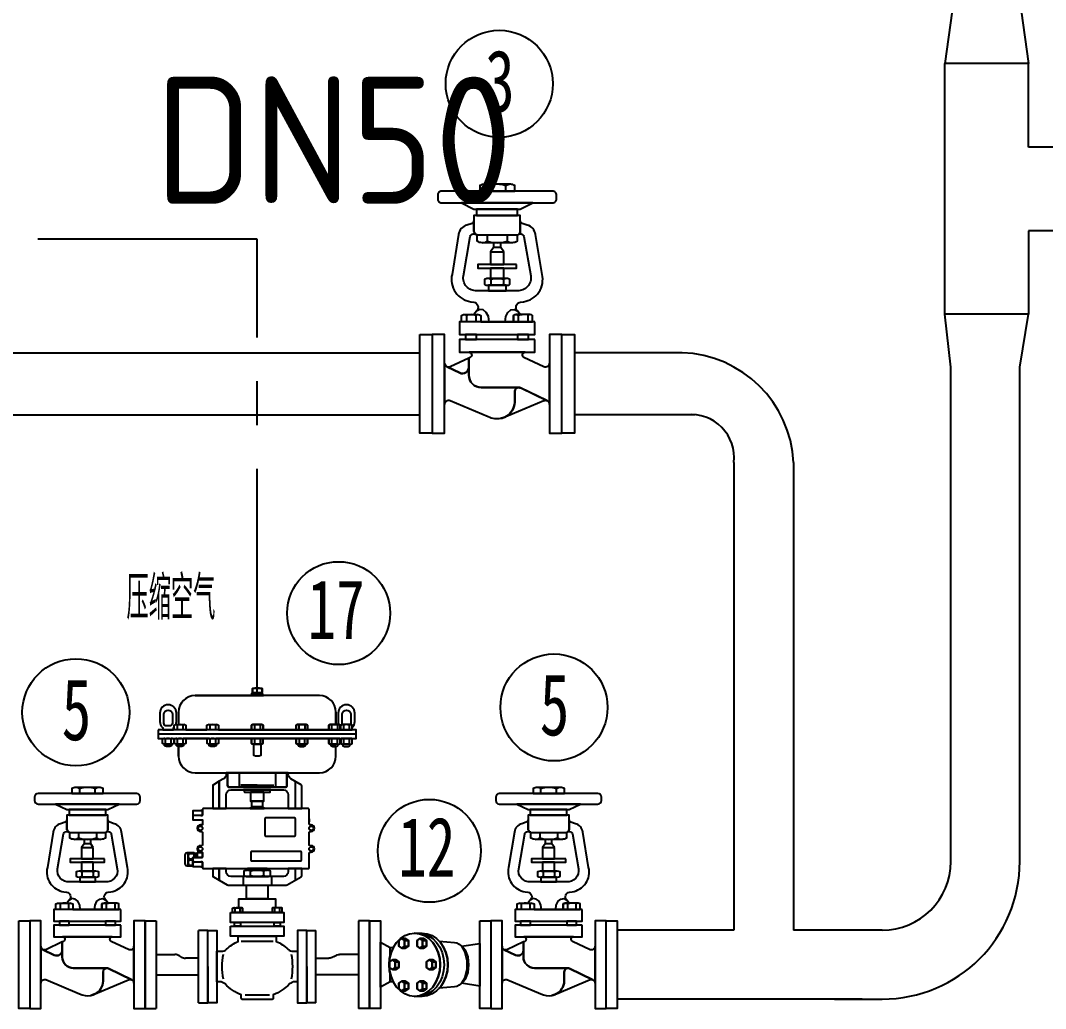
# Model space of a CAD drawing. Extents: x -681219 to -550379, y -242630 to -158199.
# Drawn here: x -594976 to -593224, y -165917 to -164227 of the extents above; entities that cross this region are included whole.
import ezdxf

# ---------------------------------------------------------------- set-up
doc = ezdxf.new("R2010")
doc.units = 0
doc.header["$LTSCALE"] = 1000
for name, pattern in [('F', [0.75, 0.5, -0.25]), ('G', [2, 1.25, -0.25, 0.25, -0.25]), ('J', [2, 1.25, -0.25, 0.25, -0.25])]:
    doc.linetypes.add(name, pattern=pattern)
doc.layers.get('0').update_dxf_attribs({"linetype": 'CONTINUOUS'})
for name, color, linetype in [('01', 7, 'CONTINUOUS'), ('05', 4, 'G'), ('11', 3, 'CONTINUOUS'), ('15', 7, 'CONTINUOUS')]:
    doc.layers.add(name, color=color, linetype=linetype)
doc.styles.add('PC_TEXTSTYLE', font='ISOCP.SHX', dxfattribs={"width": 0.707, "bigfont": 'GBCBIG.SHX'})

# ---------------------------------------------------------------- blocks, each defined once
blk = doc.blocks.new('BSA1L')
at = {"color": 4}
for p, q in [((54.215379, 185.599538), (54.215358, 190.866514)), ((71.09388, 185.599538), (71.09388, 190.866514)), ((53.026763, 143.408363), (53.02674, 137.399566)), ((72.282498, 143.408363), (72.282498, 137.399566)), ((66.099799, 131.20133), (58.900201, 131.20133)), ((56.074416, 127.074309), (68.925583, 127.074309)), ((56.551251, 100.49373), (56.551234, 95.87403)), ((68.758004, 100.49373), (68.758004, 95.87403)), ((32.92306, 65.872712), (32.92306, 59.762096)), ((42.120523, 65.872712), (42.120536, 59.762096)), ((82.879476, 65.872712), (82.879463, 59.762096)), ((92.07694, 65.872712), (92.07694, 59.762096))]:
    blk.add_line(p, q, dxfattribs=at)
for points in [[(45.745776, 185.569513), (79.563462, 185.599538), (79.563462, 190.911126, 0.151687), (75.321745, 192.203806), (62.654619, 192.203806), (49.987493, 192.203806, 0.151687), (45.745776, 190.911126)], [(119.73171, 181.785914, 0.414214), (115.933099, 185.584525), (9.066901, 185.584525, 0.414214), (5.26829, 181.785914), (5.26829, 178.042425, 0.414214), (9.066901, 174.243814), (62.5, 174.243814), (115.933099, 174.243814, 0.414214), (119.73171, 178.042425)], [(84.795625, 157.06318, -0.059994), (84.795625, 157.873976), (84.795625, 162.289753), (40.204374, 162.289753), (40.204374, 157.873976, -0.059994), (40.204374, 157.06318), (40.204374, 147.521136, 0.368201), (43.528159, 143.408363), (81.471841, 143.408363, 0.414214), (84.795625, 146.732148)], [(105.928125, 105.421149), (99.542192, 143.747083, 0.310322), (91.567632, 152.873054), (86.654278, 154.431481, -0.252716), (84.795625, 157.06318), (84.795625, 146.732148, -0.236339), (83.463376, 144.071071, -0.476894), (88.41312, 142.018735), (94.885762, 104.042078, -0.48938), (81.964371, 89.685191), (62.5, 89.685191), (43.035628, 89.685191, -0.48938), (30.114237, 104.042078), (36.58688, 142.018735, -0.476894), (41.536623, 144.071071), (42.896316, 143.580445, -0.323196), (40.204374, 147.521136), (40.204374, 157.06318, -0.252716), (38.345721, 154.431481), (33.432367, 152.873054, 0.310322), (25.457808, 143.747083), (19.071875, 105.421149, 0.440151), (37.124647, 79.035245), (39.997969, 78.598758, -0.614929), (42.823737, 70.241395), (42.582242, 70.034806), (40.105041, 66.601431), (44.424393, 66.601431, -0.151687), (46.735798, 65.897021), (46.735798, 59.737786), (62.5, 59.737786), (78.264201, 59.737786), (78.264201, 65.897021, -0.151687), (80.575606, 66.601431), (84.894959, 66.601431), (82.417757, 70.034806), (82.176262, 70.241395, -0.614929), (85.00203, 78.598758), (87.875353, 79.035245, 0.440151)], [(43.364269, 143.442617), (81.944969, 143.408363), (81.944969, 137.348671, -0.151687), (77.105831, 135.873925), (62.654619, 135.873925), (48.203407, 135.873925, -0.151687), (43.364269, 137.348671)], [(62.654619, 101.460877), (53.493586, 101.460877, 0.151687), (50.425919, 100.525993), (50.425919, 95.841766, 0.151687), (53.493586, 94.906883), (62.654619, 94.906883), (71.815652, 94.906883, 0.151687), (74.883319, 95.841766), (74.883319, 100.525993, 0.151687), (71.815652, 101.460877)], [(46.735798, 59.737786), (28.307798, 59.737786), (28.307798, 65.897021, -0.151687), (30.619203, 66.601431), (37.521798, 66.601431), (44.424393, 66.601431, -0.151687), (46.735798, 65.897021)], [(78.264201, 59.737786), (96.692201, 59.737786), (96.692201, 65.897021, 0.151687), (94.380796, 66.601431), (87.478201, 66.601431), (80.575606, 66.601431, 0.151687), (78.264201, 65.897021)], [(113.000004, 19.972092, -0.522686), (107.606909, 16.222521), (88.390312, 25.330404, -0.756375), (89.461035, 30.377576), (35.538964, 30.377576, -0.756374), (36.60969, 25.330405), (35.219606, 24.671562), (35.219606, 8.304717, 0.414214), (47.219606, -3.695283), (83.507591, -3.695283, -0.114393), (85.267565, -4.103279), (110.50267, -16.265073, -0.305418), (113.000004, -19.972092), (113.000004, 0)], [(79.507591, -7.695283, -0.414214), (83.507591, -3.695283), (47.219606, -3.695283, -0.414214), (35.219606, 8.304717), (35.219606, 15.828597, -0.552777), (26.614703, 10.423555), (14.474356, 16.274468, -0.303723), (11.999995, 19.972092), (11.999995, 0), (11.999995, -19.972092, -0.522686), (17.39309, -16.222521), (53.934214, -31.732036, 0.158217), (66.18024, -33.317683, 0.23204), (77.871512, -24.265637, 0.137413), (79.507591, -15.822343)], [(35.219606, 24.671562), (17.39309, 16.222521, -0.188965), (14.474356, 16.274468), (26.614703, 10.423555, 0.552777), (35.219606, 15.828597)], [(85.220748, -4.080716, 0.550659), (79.507591, -7.695283), (79.507591, -15.822343, -0.137413), (77.871512, -24.265637, -0.23204), (66.18024, -33.317683, 0.064472), (71.065785, -31.732036), (107.606909, -16.222521, -0.187358), (110.50267, -16.265073)]]:
    blk.add_lwpolyline(points, format="xyb", close=True, dxfattribs=at)
for points in [[(96.912516, 174.243814), (62.5, 174.243814), (28.087483, 174.243814), (40.204374, 168.178291), (84.795625, 168.178291)], [(82.297331, 168.178291), (42.702669, 168.178291), (42.702669, 162.289753), (62.5, 162.289753), (82.297331, 162.289753)], [(68.925583, 127.074309), (66.099799, 131.20133), (66.099799, 135.873925), (58.900201, 135.873925), (58.900201, 131.20133), (56.074416, 127.074309), (56.074416, 114.852858), (62.5, 114.852858), (68.925583, 114.852858)], [(81.056809, 114.852858), (62.5, 114.852858), (56.074416, 114.852858), (43.94319, 114.852858), (43.94319, 111.343443), (62.5, 111.343443), (69.325381, 111.343443), (81.056809, 111.343443)], [(68.925583, 111.343443), (56.074416, 111.343443), (56.074416, 101.460877), (68.925583, 101.460877)], [(71.146781, 94.906883), (54.162457, 94.906883), (54.162457, 89.685191), (62.5, 89.685191), (71.146781, 89.685191)], [(98.734061, 59.737786), (62.5, 59.737786), (26.265939, 59.737786), (26.265939, 47.364933), (98.734061, 47.364933)], [(11.999995, 0), (11.999995, 19.972092), (11.999995, 47.5), (0, 47.5), (0, 0), (0, -47.5), (11.999995, -47.5)], [(98.734061, 42.750429), (62.5, 42.750429), (26.265939, 42.750429), (26.265939, 30.377576), (98.734061, 30.377576)], [(42.828178, 47.364933), (32.21537, 47.364933), (32.21537, 42.750429), (42.828178, 42.750429)], [(92.784629, 47.364933), (82.171822, 47.364933), (82.171822, 42.750429), (92.784629, 42.750429)], [(125, 47.5), (113.000004, 47.5), (113.000004, 0), (113.000004, -47.5), (125, -47.5), (125, 0)]]:
    blk.add_lwpolyline(points, close=True, dxfattribs=at)
at = {"color": 4, "flags": 128}
blk.add_lwpolyline([(54.828787, 59.737786), (54.118687, 64.656958), (52.113078, 68.712348), (49.164135, 71.19185), (45.789677, 71.660075), (42.582242, 70.034806), (40.105041, 66.601431)], dxfattribs=at)
at = {"color": 4, "extrusion": (0, 0, -1), "flags": 128}
blk.add_lwpolyline([(-70.171213, 59.737786), (-70.881312, 64.656958), (-72.886921, 68.712348), (-75.835865, 71.19185), (-79.210322, 71.660075), (-82.417757, 70.034806), (-84.894959, 66.601431)], dxfattribs=at)
at = {"color": 4}
for centre, radius, start, end in [((49.948113, 184.727434), 7.476476, 55.197024, 89.698211), ((62.654619, 164.906291), 27.297515, 90, 108.008529), ((62.654619, 164.906291), 27.297515, 71.991471, 90), ((75.361125, 184.727434), 7.476476, 90.301789, 124.802976), ((48.15848, 144.403298), 8.529491, 270.301789, 304.802976), ((62.654619, 167.016127), 31.142202, 251.991471, 270), ((62.654619, 167.016127), 31.142202, 270, 288.008529), ((77.150758, 144.403298), 8.529491, 235.197024, 269.698211), ((53.465105, 96.053865), 5.407086, 55.197024, 89.698211), ((62.654619, 81.718951), 19.741925, 90, 108.008529), ((62.654619, 81.718951), 19.741925, 71.991471, 90), ((71.844133, 96.053865), 5.407086, 90.301789, 124.802976), ((53.465105, 100.313894), 5.407086, 270.301789, 304.802976), ((62.654619, 114.648808), 19.741925, 251.991471, 270), ((62.654619, 114.648808), 19.741925, 270, 288.008529), ((71.844133, 100.313894), 5.407086, 235.197024, 269.698211), ((30.597744, 62.527392), 4.074096, 55.197024, 89.698211), ((37.521798, 51.726416), 14.875015, 90, 108.008529), ((37.521798, 51.726416), 14.875015, 71.991471, 90), ((44.445852, 62.527392), 4.074096, 90.301789, 124.802976), ((80.554147, 62.527392), 4.074096, 55.197024, 89.698211), ((87.478201, 51.726416), 14.875015, 90, 108.008529), ((94.402255, 62.527392), 4.074096, 90.301789, 124.802976)]:
    blk.add_arc(centre, radius, start, end, dxfattribs=at)
blk = doc.blocks.new('FIG34HR')
at = {"color": 4}
for p, q in [((-93.6, 26.1), (-89.5, 26.1)), ((-74, 26.1), (-69.8, 26.1)), ((-109.4, 8.7), (-109.4, 18.7)), ((-93.6, 20.1), (-89.5, 20.1)), ((-74, 20.1), (-69.8, 20.1)), ((-103.8, 3), (-99.7, 3)), ((-63.8, 3), (-59.7, 3)), ((-109.4, -18.7), (-109.4, -8.7)), ((-103.8, -3), (-99.7, -3)), ((-63.8, -3), (-59.7, -3)), ((-93.6, -20.1), (-89.5, -20.1)), ((-74, -20.1), (-69.8, -20.1)), ((-93.6, -26.1), (-89.5, -26.1)), ((-74, -26.1), (-69.8, -26.1))]:
    blk.add_line(p, q, dxfattribs=at)
for points in [[(-131.7, 0), (-131.7, 47.5), (-119.7, 47.5), (-119.7, -47.5), (-131.7, -47.5)], [(-12, 47.5), (0, 47.5), (0, 0), (0, -47.5), (-12, -47.5)], [(-110.4, 0), (-109.9, 6.7), (-108.3, 13.1), (-105.7, 19), (-102.3, 24.2), (-98.1, 28.5), (-93.3, 31.7), (-88.1, 33.6), (-82.7, 34.3), (-77.3, 33.6), (-72.1, 31.7), (-67.3, 28.5), (-63.1, 24.2), (-59.6, 19), (-57.1, 13.1), (-55.5, 6.7), (-54.9, 0), (-55.5, -6.7), (-57.1, -13.1), (-59.6, -19), (-63.1, -24.2), (-67.3, -28.5), (-72.1, -31.7), (-77.3, -33.6), (-82.7, -34.3), (-88.1, -33.6), (-93.3, -31.7), (-98.1, -28.5), (-102.3, -24.2), (-105.7, -19), (-108.3, -13.1), (-109.9, -6.7)], [(-55.5, 6.7), (-57.1, 13.1), (-59.6, 19), (-63.1, 24.2), (-67.3, 28.5), (-72.1, 31.7), (-77.3, 33.6), (-82.7, 34.3), (-74.4, 34.3), (-69, 33.6), (-63.8, 31.7), (-59, 28.5), (-54.8, 24.2), (-51.4, 19), (-48.8, 13.1), (-47.2, 6.7), (-46.7, 0), (-47.2, -6.7), (-48.8, -13.1), (-51.4, -19), (-54.8, -24.2), (-59, -28.5), (-63.8, -31.7), (-69, -33.6), (-74.4, -34.3), (-82.7, -34.3), (-77.3, -33.6), (-72.1, -31.7), (-67.3, -28.5), (-63.1, -24.2), (-59.6, -19), (-57.1, -13.1), (-55.5, -6.7), (-54.9, 0)], [(-119.7, 24.3), (-109.4, 18.7), (-105.7, 19), (-108.3, 13.1), (-109.9, 6.7), (-110.4, 0), (-109.9, -6.7), (-108.3, -13.1), (-105.9, -18.7), (-109.4, -18.7), (-119.7, -24.3)], [(-99.7, 26.1), (-96.7, 28.4), (-93.6, 26.1), (-93.6, 20.1), (-96.7, 17.8), (-99.7, 20.1)], [(-92.5, 17.8), (-89.5, 20.1), (-89.5, 26.1), (-92.5, 28.4), (-96.7, 28.4), (-99.7, 26.1), (-99.7, 20.1), (-96.7, 17.8)], [(-93.6, 26.1), (-96.7, 28.4), (-92.5, 28.4), (-89.5, 26.1), (-89.5, 20.1), (-92.5, 17.8), (-96.7, 17.8), (-93.6, 20.1)], [(-80.1, 26.1), (-77, 28.4), (-74, 26.1), (-74, 20.1), (-77, 17.8), (-80.1, 20.1)], [(-77, 17.8), (-72.9, 17.8), (-69.8, 20.1), (-69.8, 26.1), (-72.9, 28.4), (-77, 28.4), (-80.1, 26.1), (-80.1, 20.1)], [(-74, 26.1), (-77, 28.4), (-72.9, 28.4), (-69.8, 26.1), (-69.8, 20.1), (-72.9, 17.8), (-77, 17.8), (-74, 20.1)], [(-47.2, 6.7), (-48.8, 13.1), (-51.4, 19), (-54.8, 24.2), (-56.1, 25.6), (-39.4, 24.1), (-36.8, 23.6), (-34.3, 22.3), (-32, 20), (-32, 20), (-32, 20), (-30.1, 18.3), (-28.1, 15.6), (-26.5, 12.2), (-25.2, 8.4), (-24.5, 4.3), (-24.2, 0), (-24.5, -4.3), (-25.2, -8.4), (-26.5, -12.2), (-28.1, -15.6), (-30.1, -18.3), (-32, -20), (-32, -20), (-34.3, -22.3), (-36.8, -23.6), (-39.4, -24.1), (-56.1, -25.6), (-54.8, -24.2), (-51.4, -19), (-48.8, -13.1), (-47.2, -6.7), (-46.7, 0)], [(-25.2, 8.4), (-26.5, 12.2), (-28.1, 15.6), (-30.1, 18.3), (-32, 20), (-12, 23.1), (-12, -23.1), (-32, -20), (-32, -20), (-30.1, -18.3), (-28.1, -15.6), (-26.5, -12.2), (-25.2, -8.4), (-24.5, -4.3), (-24.2, 0), (-24.5, 4.3)], [(-109.9, 3), (-106.8, 5.3), (-103.8, 3), (-103.8, -3), (-106.8, -5.3), (-109.9, -3)], [(-99.7, 3), (-102.7, 5.3), (-106.8, 5.3), (-109.9, 3), (-109.9, -3), (-106.8, -5.3), (-102.7, -5.3), (-99.7, -3)], [(-103.8, 3), (-106.8, 5.3), (-102.7, 5.3), (-99.7, 3), (-99.7, -3), (-102.7, -5.3), (-106.8, -5.3), (-103.8, -3)], [(-69.9, 3), (-66.8, 5.3), (-63.8, 3), (-63.8, -3), (-66.8, -5.3), (-69.9, -3)], [(-69.9, -3), (-66.8, -5.3), (-62.7, -5.3), (-59.7, -3), (-59.7, 3), (-62.7, 5.3), (-66.8, 5.3), (-69.9, 3)], [(-63.8, 3), (-66.8, 5.3), (-62.7, 5.3), (-59.7, 3), (-59.7, -3), (-62.7, -5.3), (-66.8, -5.3), (-63.8, -3)], [(-99.7, -20.1), (-96.7, -17.8), (-93.6, -20.1), (-93.6, -26.1), (-96.7, -28.4), (-99.7, -26.1)], [(-96.7, -17.8), (-99.7, -20.1), (-99.7, -26.1), (-96.7, -28.4), (-92.5, -28.4), (-89.5, -26.1), (-89.5, -20.1), (-92.5, -17.8)], [(-93.6, -20.1), (-96.7, -17.8), (-92.5, -17.8), (-89.5, -20.1), (-89.5, -26.1), (-92.5, -28.4), (-96.7, -28.4), (-93.6, -26.1)], [(-80.1, -20.1), (-77, -17.8), (-74, -20.1), (-74, -26.1), (-77, -28.4), (-80.1, -26.1)], [(-77, -17.8), (-80.1, -20.1), (-80.1, -26.1), (-77, -28.4), (-72.9, -28.4), (-69.8, -26.1), (-69.8, -20.1), (-72.9, -17.8)], [(-74, -20.1), (-77, -17.8), (-72.9, -17.8), (-69.8, -20.1), (-69.8, -26.1), (-72.9, -28.4), (-77, -28.4), (-74, -26.1)]]:
    blk.add_lwpolyline(points, close=True, dxfattribs=at)
for points in [[(-78.6, 34.3), (-73.1, 33.6), (-67.9, 31.7), (-63.1, 28.5), (-58.9, 24.2), (-55.5, 19), (-52.9, 13.1), (-51.4, 6.7), (-50.8, 0), (-51.4, -6.7), (-52.9, -13.1), (-55.5, -19), (-58.9, -24.2), (-63.1, -28.5), (-67.9, -31.7), (-73.1, -33.6), (-78.6, -34.3)], [(-32, 20), (-30, 17), (-28.3, 13.4), (-27.1, 9.2), (-26.3, 4.7), (-26.1, 0), (-26.3, -4.7), (-27.1, -9.2), (-28.3, -13.4), (-30, -17), (-32, -20)]]:
    blk.add_lwpolyline(points, dxfattribs=at)
blk = doc.blocks.new('ERED2FLL')
at = {"color": 4}
for p, q in [((0, 47.5), (12, 47.5)), ((0, 47.5), (0, 0)), ((12, 47.5), (12, -47.5)), ((58, -41.2), (58, 37.2)), ((67.9, 37.2), (58, 37.2)), ((67.9, -2), (67.9, 37.2)), ((0, 0), (0, -47.5)), ((67.9, -2), (67.9, -41.2)), ((58, -41.2), (67.9, -41.2)), ((0, -47.5), (12, -47.5))]:
    blk.add_line(p, q, dxfattribs=at)
blk.add_line((0, 0), (0, 0))
at = {"color": 7}
for p, q in [((12, 11), (32.3, 11)), ((58, 7), (43.9, 7)), ((12, -11), (58, -11))]:
    blk.add_line(p, q, dxfattribs=at)
for centre, radius, start, end in [((32.3, 3), 8, 70.5933, 90), ((27.6, -10.3), 22.1, 57.1844, 70.5933), ((43.9, 15), 8, 237.1844, 270)]:
    blk.add_arc(centre, radius, start, end, dxfattribs=at)
blk = doc.blocks.new('KE332R')
at = {"color": 4}
for p, q in [((-97.6, 71), (-84.4, 71)), ((-94.3, 76.5), (-94.3, 71)), ((-87.7, 76.5), (-87.7, 71)), ((-32.4, 71), (-45.6, 71)), ((-42.3, 76.5), (-42.3, 71)), ((-35.7, 76.5), (-35.7, 71)), ((-44, 33), (-86, 33)), ((-81, -37), (-49, -37))]:
    blk.add_line(p, q, dxfattribs=at)
for points in [[(-79, 107), (-65, 107), (-51, 107), (-51, 89), (-79, 89)], [(-100, 71), (-30, 71), (-30, 58), (-100, 58)], [(-95, 58), (-87, 58), (-87, 53), (-95, 53)], [(-42.8, 58), (-34.8, 58), (-34.8, 53), (-42.8, 53)], [(-130, 0), (-130, 47.5), (-118, 47.5), (-118, -47.5), (-130, -47.5)], [(-100, 53), (-30, 53), (-30, 40), (-100, 40)], [(0, 0), (0, 47.5), (-12, 47.5), (-12, -47.5), (0, -47.5)]]:
    blk.add_lwpolyline(points, close=True, dxfattribs=at)
for points in [[(-86.1, 77), (-89, 77), (-89, 89), (-41, 89), (-41, 77), (-43.9, 77, 0.151687), (-45.6, 76.5), (-45.6, 71), (-84.4, 71), (-84.4, 76.5, 0.151687)], [(-97.6, 71), (-97.6, 76.5, -0.151687), (-95.9, 77), (-86.1, 77, -0.151687), (-84.4, 76.5), (-84.4, 71)], [(-32.4, 71), (-32.4, 76.5, 0.151687), (-34.1, 77), (-43.9, 77, 0.151687), (-45.6, 76.5), (-45.6, 71)], [(-114.3, -20), (-118, -20), (-118, 20), (-112.2, 20, 0.203187), (-105.3, 22.7, -0.084196), (-90, 33), (-90, 40), (-40, 40), (-40, 33, -0.084195), (-24.7, 22.7, 0.20319), (-17.8, 20), (-12, 20), (-12, -20), (-15.7, -20, 0.178405), (-22.7, -22.9, -0.10258), (-44, -37), (-44, -41.2, -0.414214), (-46, -43.2), (-84, -43.2, -0.414214), (-86, -41.2), (-86, -37, -0.10258), (-107.3, -22.9, 0.178405)]]:
    blk.add_lwpolyline(points, format="xyb", close=True, dxfattribs=at)
for centre, radius, start, end in [((-95.9, 74.1), 2.91, 55.197, 89.6982), ((-91, 66.4), 10.6, 71.9915, 108.0085), ((-86.1, 74.1), 2.91, 90.3018, 124.803), ((-43.9, 74.1), 2.91, 55.197, 89.6982), ((-39, 66.4), 10.6, 71.9915, 108.0085), ((-34.1, 74.1), 2.91, 90.3018, 124.803), ((-29.3, 0), 82.2, 168.7717, 191.2283), ((-100.7, 0), 82.2, 348.7717, 11.2283)]:
    blk.add_arc(centre, radius, start, end, dxfattribs=at)
blk = doc.blocks.new('nut1')
blk.add_line((0, 0.5), (0, 6))
blk.add_lwpolyline([(6.6, 6, 0.076008), (3.3, 6.5), (0, 6.5), (-3.3, 6.5, 0.076008), (-6.6, 6), (-6.6, 0.5, 0.076008), (-3.3, 0), (0, 0), (3.3, 0, 0.076008), (6.6, 0.5)], format="xyb", close=True)
for centre, start, end in [((-3.3, -4.5), 72.6136, 90), ((-3.3, 11), 270, 287.3864), ((3.3, -4.5), 90, 107.3864), ((3.3, 11), 252.6136, 270)]:
    blk.add_arc(centre, 11, start, end)

msp = doc.modelspace()

# ---------------------------------------------------------------- linework, layer by layer
at = {"color": 4}
for p, q in [((-594571.0363, -165376.4195), (-594571.0363, -165369.5686)), ((-594677.1694, -165381.3645), (-594571.0363, -165381.3645)), ((-594464.9032, -165381.3645), (-594571.0363, -165381.3645)), ((-594705.3963, -165409.5914), (-594705.3963, -165431.0386)), ((-594436.6764, -165409.5914), (-594436.6764, -165431.0386)), ((-594714.4289, -165440.0764), (-594732.4941, -165440.0764)), ((-594707.9655, -165431.819), (-594707.9655, -165440.0764)), ((-594698.1153, -165431.819), (-594698.1153, -165440.0764)), ((-594652.174, -165431.819), (-594652.174, -165440.0764)), ((-594642.3238, -165431.819), (-594642.3238, -165440.0764)), ((-594575.9614, -165431.819), (-594575.9614, -165440.0764)), ((-594575.9614, -165431.819), (-594575.9614, -165440.0764)), ((-594566.1112, -165431.819), (-594566.1112, -165440.0764)), ((-594566.1112, -165431.819), (-594566.1112, -165440.0764)), ((-594499.7488, -165431.819), (-594499.7488, -165440.0764)), ((-594489.8986, -165431.819), (-594489.8986, -165440.0764)), ((-594443.9573, -165431.819), (-594443.9574, -165440.0764)), ((-594434.1072, -165431.819), (-594434.1072, -165440.0764)), ((-594423.5362, -165431.819), (-594423.5363, -165440.0764)), ((-594413.6861, -165431.819), (-594413.6861, -165440.0764)), ((-594401.675, -165447.4154), (-594740.3976, -165447.4154)), ((-594728.2879, -165455.4949), (-594728.2879, -165463.6257)), ((-594718.635, -165455.4949), (-594718.635, -165463.6257)), ((-594707.8668, -165455.4949), (-594707.8668, -165463.6257)), ((-594698.2139, -165455.4949), (-594698.2139, -165463.6257)), ((-594652.0753, -165455.4949), (-594652.0753, -165463.6257)), ((-594642.4225, -165455.4949), (-594642.4225, -165463.6257)), ((-594575.8627, -165455.4949), (-594575.8627, -165463.6257)), ((-594575.8627, -165455.4949), (-594575.8627, -165463.6257)), ((-594566.2099, -165455.4949), (-594566.2099, -165463.6257)), ((-594566.2099, -165455.4949), (-594566.2099, -165463.6257)), ((-594499.6502, -165455.4949), (-594499.6502, -165463.6257)), ((-594489.9973, -165455.4949), (-594489.9973, -165463.6257)), ((-594443.8587, -165455.4949), (-594443.8587, -165463.6257)), ((-594434.2058, -165455.4949), (-594434.2058, -165463.6257)), ((-594423.4376, -165455.4949), (-594423.4376, -165463.6257)), ((-594413.7847, -165455.4949), (-594413.7847, -165463.6257)), ((-594705.3963, -165485.2394), (-594705.3963, -165468.4278)), ((-594436.6764, -165485.2394), (-594436.6764, -165468.4278)), ((-594602.0859, -165513.4663), (-594602.0859, -165538.3059)), ((-594539.9867, -165513.4663), (-594539.9867, -165538.3059)), ((-594635.9581, -165527.9842), (-594635.9581, -165574.6864)), ((-594506.1145, -165527.9842), (-594506.1145, -165574.6864)), ((-594571.0363, -165534.9187), (-594599.2632, -165534.9187)), ((-594571.0363, -165534.9187), (-594542.8094, -165534.9187)), ((-594580.6335, -165571.0491), (-594561.4392, -165571.0491)), ((-594576.9983, -165574.252), (-594576.9983, -165574.6864)), ((-594565.0744, -165574.252), (-594565.0744, -165574.6864)), ((-594688.3274, -165650.2691), (-594688.3274, -165651.3278)), ((-594688.3274, -165651.3278), (-594678.7365, -165651.3278)), ((-594688.3274, -165660.4078), (-594681.2623, -165660.4078)), ((-594688.3274, -165660.4078), (-594688.3274, -165662.5253)), ((-594688.3274, -165662.5253), (-594681.2623, -165662.5253)), ((-594688.3274, -165671.6052), (-594681.2626, -165671.6052)), ((-594688.3274, -165671.6052), (-594688.3274, -165672.664)), ((-594635.9581, -165677.3296), (-594647.2489, -165677.3296)), ((-594635.9581, -165677.3296), (-594635.9581, -165697.3523)), ((-594582.3651, -165688.9359), (-594582.3651, -165682.0698)), ((-594559.7076, -165688.9359), (-594559.7075, -165682.0698)), ((-594506.1145, -165677.3296), (-594506.1145, -165697.3523)), ((-594595.3114, -165690.7311), (-594595.3114, -165705.4091)), ((-594546.7612, -165690.7311), (-594546.7612, -165705.4091))]:
    msp.add_line(p, q, dxfattribs=at)
for points in [[(-594293.2479, -164763.9016), (-594271.9567, -164763.9016), (-594271.9567, -164932.4564), (-594293.2478, -164932.4564)], [(-594050.1741, -164763.9016), (-594028.883, -164763.9016), (-594028.883, -164932.4564), (-594050.1741, -164932.4564)], [(-594562.5683, -165377.0435), (-594571.0363, -165377.0435), (-594579.5044, -165377.0435), (-594579.5044, -165378.1726), (-594571.0363, -165378.1726), (-594562.5683, -165378.1726)], [(-594740.3976, -165440.0764), (-594740.3976, -165454.7544), (-594401.675, -165454.7544), (-594401.675, -165440.0764)], [(-594559.7456, -165546.774), (-594571.0363, -165546.774), (-594582.3271, -165546.774), (-594582.3271, -165562.0165), (-594571.0363, -165562.0165), (-594561.4392, -165562.0165), (-594559.7456, -165562.0165)], [(-594681.2623, -165658.2006), (-594678.7365, -165658.2006), (-594678.7365, -165651.6688), (-594678.7365, -165651.3278), (-594678.7365, -165650.2691), (-594688.3274, -165650.2691), (-594689.0008, -165650.2691), (-594689.0008, -165672.664), (-594688.3274, -165672.664), (-594681.2626, -165672.664), (-594681.2626, -165666.1321), (-594678.7365, -165666.1321), (-594678.7365, -165665.6656), (-594681.2623, -165665.6656)], [(-594675.0762, -165651.6688), (-594678.7365, -165651.6688), (-594678.7365, -165658.2006), (-594678.4632, -165658.2006), (-594675.0762, -165658.2006)], [(-594673.6043, -165652.6019), (-594674.5374, -165652.6019), (-594675.0762, -165651.6688), (-594675.0762, -165658.2006), (-594674.7307, -165658.2006), (-594673.6043, -165658.2006)], [(-594554.1002, -165677.3296), (-594587.9725, -165677.3296), (-594587.9725, -165680.2746), (-594571.0363, -165680.2746), (-594554.1002, -165680.2746)], [(-594978.8964, -165766.784), (-594959.9709, -165766.784), (-594959.9709, -165916.6105), (-594978.8964, -165916.6105)], [(-593974.4342, -165766.784), (-593955.5088, -165766.784), (-593955.5088, -165916.6105), (-593974.4342, -165916.6105)]]:
    msp.add_lwpolyline(points, close=True, dxfattribs=at)
for points in [[(-594579.1977, -165369.5686, -0.076008264), (-594575.117, -165368.9447), (-594571.0363, -165368.9447), (-594566.9556, -165368.9447, -0.076008264), (-594562.8749, -165369.5686), (-594562.8749, -165376.4195, -0.076008264), (-594566.9556, -165377.0435), (-594571.0363, -165377.0435), (-594575.117, -165377.0435, -0.076008264), (-594579.1977, -165376.4195)], [(-594464.9032, -165381.3645), (-594571.0363, -165381.3645), (-594677.1694, -165381.3645, 0.414213562), (-594705.3963, -165409.5914), (-594705.3963, -165431.0386), (-594703.0404, -165431.0386), (-594695.6479, -165431.0386, -0.15168742), (-594693.1725, -165431.793), (-594693.1725, -165440.0764), (-594657.1168, -165440.0764), (-594657.1168, -165431.793, -0.15168742), (-594654.6413, -165431.0386), (-594647.2489, -165431.0386), (-594639.8564, -165431.0386, -0.15168742), (-594637.381, -165431.793), (-594637.381, -165440.0764), (-594580.9042, -165440.0764), (-594580.9042, -165431.793, -0.15168742), (-594578.4288, -165431.0386), (-594571.0363, -165431.0386), (-594563.6439, -165431.0386, -0.15168742), (-594561.1684, -165431.793), (-594561.1684, -165440.0764), (-594504.6916, -165440.0764), (-594504.6916, -165431.793, -0.15168742), (-594502.2162, -165431.0386), (-594494.8237, -165431.0386), (-594487.4313, -165431.0386, -0.15168742), (-594484.9558, -165431.793), (-594484.9558, -165440.0764), (-594448.9002, -165440.0764), (-594448.9002, -165431.793, -0.15168742), (-594446.4247, -165431.0386), (-594439.0323, -165431.0386), (-594436.6764, -165431.0386), (-594436.6764, -165409.5914, 0.414213562)], [(-594561.4392, -165378.1726), (-594571.0363, -165378.1726), (-594580.6335, -165378.1726), (-594580.8233, -165380.5336, -0.390901727), (-594581.7237, -165381.3645), (-594571.0363, -165381.3645), (-594560.349, -165381.3645, -0.390901727), (-594561.2493, -165380.5336)], [(-594709.348, -165411.285, 1), (-594737.5749, -165411.285), (-594737.5749, -165425.963, 0.205257702), (-594733.1949, -165436.183, -0.205257702), (-594732.4941, -165437.8183), (-594732.4941, -165440.0764), (-594714.4289, -165440.0764), (-594714.4289, -165437.8183, -0.205257702), (-594713.7281, -165436.183, 0.020913393), (-594712.9083, -165435.3341), (-594712.9083, -165431.793, -0.15168742), (-594710.4328, -165431.0386), (-594710.2923, -165431.0386, 0.092228582), (-594709.348, -165425.963)], [(-594730.8005, -165413.5431, -1), (-594716.1225, -165413.5431), (-594716.1225, -165428.7857, -0.414213562), (-594720.6388, -165433.302), (-594726.2842, -165433.302, -0.414213562), (-594730.8005, -165428.7857)], [(-594404.4977, -165411.285, 1), (-594432.7246, -165411.285), (-594432.7246, -165425.963, 0.092228582), (-594431.7803, -165431.0386), (-594431.6398, -165431.0386, -0.15168742), (-594429.1644, -165431.793), (-594429.1644, -165435.3341, 0.017601427), (-594428.4791, -165436.0533), (-594428.4791, -165431.793, -0.15168742), (-594426.0036, -165431.0386), (-594425.3481, -165431.0386, -0.13131504), (-594425.9502, -165428.7857), (-594425.9502, -165413.5431, -1), (-594411.2722, -165413.5431), (-594411.2722, -165428.7857, -0.13131504), (-594411.8743, -165431.0386), (-594411.2187, -165431.0386, -0.15168742), (-594408.7433, -165431.793), (-594408.7433, -165436.0533, 0.201809814), (-594404.4977, -165425.963)], [(-594693.1725, -165440.0764), (-594703.0404, -165440.0764), (-594712.9083, -165440.0764), (-594712.9083, -165431.793, -0.15168742), (-594710.4328, -165431.0386), (-594703.0404, -165431.0386), (-594695.6479, -165431.0386, -0.15168742), (-594693.1725, -165431.793)], [(-594637.381, -165440.0764), (-594647.2489, -165440.0764), (-594657.1168, -165440.0764), (-594657.1168, -165431.793, -0.15168742), (-594654.6413, -165431.0386), (-594647.2489, -165431.0386), (-594639.8564, -165431.0386, -0.15168742), (-594637.381, -165431.793)], [(-594580.9042, -165440.0764), (-594571.0363, -165440.0764), (-594561.1684, -165440.0764), (-594561.1684, -165431.793, 0.15168742), (-594563.6439, -165431.0386), (-594571.0363, -165431.0386), (-594578.4288, -165431.0386, 0.15168742), (-594580.9042, -165431.793)], [(-594561.1684, -165440.0764), (-594571.0363, -165440.0764), (-594580.9042, -165440.0764), (-594580.9042, -165431.793, -0.15168742), (-594578.4288, -165431.0386), (-594571.0363, -165431.0386), (-594563.6439, -165431.0386, -0.15168742), (-594561.1684, -165431.793)], [(-594504.6916, -165440.0764), (-594494.8237, -165440.0764), (-594484.9558, -165440.0764), (-594484.9558, -165431.793, 0.15168742), (-594487.4313, -165431.0386), (-594494.8237, -165431.0386), (-594502.2162, -165431.0386, 0.15168742), (-594504.6916, -165431.793)], [(-594429.1644, -165440.0764), (-594429.1644, -165431.793, 0.15168742), (-594431.6398, -165431.0386), (-594439.0323, -165431.0386), (-594446.4247, -165431.0386, 0.15168742), (-594448.9002, -165431.793), (-594448.9002, -165440.0764), (-594439.0323, -165440.0764)], [(-594426.0036, -165431.0386, 0.15168742), (-594428.4791, -165431.793), (-594428.4791, -165440.0764), (-594418.6112, -165440.0764), (-594408.7433, -165440.0764), (-594408.7433, -165431.793, 0.15168742), (-594411.2187, -165431.0386), (-594418.6112, -165431.0386)], [(-594713.7754, -165455.4949), (-594713.7754, -165463.6257, -0.15168742), (-594716.2052, -165464.3662), (-594723.4615, -165464.3662), (-594730.7177, -165464.3662, -0.15168742), (-594733.1476, -165463.6257), (-594733.1476, -165455.4949, -0.15168742), (-594730.7177, -165454.7544), (-594723.4615, -165454.7544), (-594716.2052, -165454.7544, -0.15168742)], [(-594693.3543, -165455.4949), (-594693.3543, -165463.6257, -0.15168742), (-594695.7841, -165464.3662), (-594703.0404, -165464.3662), (-594710.2966, -165464.3662, -0.15168742), (-594712.7265, -165463.6257), (-594712.7265, -165455.4949, -0.15168742), (-594710.2966, -165454.7544), (-594703.0404, -165454.7544), (-594695.7841, -165454.7544, -0.15168742)], [(-594436.6764, -165485.2394), (-594436.6764, -165468.4278, -0.153590533), (-594444.9283, -165467.314), (-594444.9283, -165464.3662), (-594446.2885, -165464.3662, -0.15168742), (-594448.7184, -165463.6257), (-594448.7184, -165455.4949, -0.148994286), (-594446.3336, -165454.7544), (-594487.5224, -165454.7544, -0.148994286), (-594485.1376, -165455.4949), (-594485.1376, -165463.6257, -0.15168742), (-594487.5675, -165464.3662), (-594488.9277, -165464.3662), (-594488.9277, -165467.3142, -0.223070098), (-594500.7198, -165467.314), (-594500.7198, -165464.3662), (-594502.08, -165464.3662, -0.15168742), (-594504.5098, -165463.6257), (-594504.5098, -165455.4949, -0.148994286), (-594502.1251, -165454.7544), (-594563.7349, -165454.7544, -0.148994286), (-594561.3502, -165455.4949), (-594561.3502, -165463.6257, -0.15168742), (-594563.7801, -165464.3662), (-594565.1403, -165464.3662), (-594565.1403, -165483.9241, -0.223070098), (-594576.9323, -165483.9243), (-594576.9323, -165464.3662), (-594578.2926, -165464.3662, -0.15168742), (-594580.7224, -165463.6257), (-594580.7224, -165455.4949, -0.148994286), (-594578.3377, -165454.7544), (-594639.9475, -165454.7544, -0.148994286), (-594637.5628, -165455.4949), (-594637.5628, -165463.6257, -0.15168742), (-594639.9926, -165464.3662), (-594641.3529, -165464.3662), (-594641.3529, -165467.314, -0.223070098), (-594653.1449, -165467.3142), (-594653.1449, -165464.3662), (-594654.5052, -165464.3662, -0.15168742), (-594656.935, -165463.6257), (-594656.935, -165455.4949, -0.148994286), (-594654.5503, -165454.7544), (-594695.739, -165454.7544, -0.148994286), (-594693.3543, -165455.4949), (-594693.3543, -165463.6257, -0.15168742), (-594695.7841, -165464.3662), (-594697.1443, -165464.3662), (-594697.1443, -165467.314, -0.153590533), (-594705.3963, -165468.4278), (-594705.3963, -165485.2394, 0.414213562), (-594677.1694, -165513.4663), (-594464.9032, -165513.4663, 0.414213562)], [(-594637.5628, -165455.4949), (-594637.5628, -165463.6257, -0.15168742), (-594639.9926, -165464.3662), (-594647.2489, -165464.3662), (-594654.5052, -165464.3662, -0.15168742), (-594656.935, -165463.6257), (-594656.935, -165455.4949, -0.15168742), (-594654.5052, -165454.7544), (-594647.2489, -165454.7544), (-594639.9926, -165454.7544, -0.15168742)], [(-594580.7224, -165455.4949), (-594580.7224, -165463.6257, 0.15168742), (-594578.2926, -165464.3662), (-594571.0363, -165464.3662), (-594563.7801, -165464.3662, 0.15168742), (-594561.3502, -165463.6257), (-594561.3502, -165455.4949, 0.15168742), (-594563.7801, -165454.7544), (-594571.0363, -165454.7544), (-594578.2926, -165454.7544, 0.15168742)], [(-594561.3502, -165455.4949), (-594561.3502, -165463.6257, -0.15168742), (-594563.7801, -165464.3662), (-594571.0363, -165464.3662), (-594578.2926, -165464.3662, -0.15168742), (-594580.7224, -165463.6257), (-594580.7224, -165455.4949, -0.15168742), (-594578.2926, -165454.7544), (-594571.0363, -165454.7544), (-594563.7801, -165454.7544, -0.15168742)], [(-594504.5098, -165455.4949), (-594504.5098, -165463.6257, 0.15168742), (-594502.08, -165464.3662), (-594494.8237, -165464.3662), (-594487.5675, -165464.3662, 0.15168742), (-594485.1376, -165463.6257), (-594485.1376, -165455.4949, 0.15168742), (-594487.5675, -165454.7544), (-594494.8237, -165454.7544), (-594502.08, -165454.7544, 0.15168742)], [(-594448.7184, -165455.4949), (-594448.7184, -165463.6257, 0.15168742), (-594446.2885, -165464.3662), (-594439.0323, -165464.3662), (-594431.776, -165464.3662, 0.15168742), (-594429.3462, -165463.6257), (-594429.3462, -165455.4949, 0.15168742), (-594431.776, -165454.7544), (-594439.0323, -165454.7544), (-594446.2885, -165454.7544, 0.15168742)], [(-594428.2973, -165455.4949), (-594428.2973, -165463.6257, 0.15168742), (-594425.8674, -165464.3662), (-594418.6112, -165464.3662), (-594411.3549, -165464.3662, 0.15168742), (-594408.9251, -165463.6257), (-594408.9251, -165455.4949, 0.15168742), (-594411.3549, -165454.7544), (-594418.6112, -165454.7544), (-594425.8674, -165454.7544, 0.15168742)], [(-594729.3575, -165467.3142), (-594729.3575, -165464.3662), (-594717.5654, -165464.3662), (-594717.5654, -165467.314, -0.223070098)], [(-594708.9364, -165467.3142), (-594708.9364, -165464.3662), (-594697.1443, -165464.3662), (-594697.1443, -165467.314, -0.223070098)], [(-594653.1449, -165467.3142), (-594653.1449, -165464.3662), (-594641.3529, -165464.3662), (-594641.3529, -165467.314, -0.223070098)], [(-594565.1403, -165464.3662), (-594565.1403, -165483.9241, -0.223070098), (-594576.9323, -165483.9243), (-594576.9323, -165464.3662), (-594565.1403, -165464.3662), (-594565.1403, -165483.9243, -0.223070098), (-594576.9323, -165483.9241), (-594576.9323, -165464.3662)], [(-594488.9277, -165467.3142), (-594488.9277, -165464.3662), (-594500.7198, -165464.3662), (-594500.7198, -165467.314, 0.223070098)], [(-594433.1363, -165467.3142), (-594433.1363, -165464.3662), (-594444.9283, -165464.3662), (-594444.9283, -165467.314, 0.223070098)], [(-594412.7152, -165467.3142), (-594412.7152, -165464.3662), (-594424.5072, -165464.3662), (-594424.5072, -165467.314, 0.223070098)], [(-594494.8237, -165574.6864), (-594494.8237, -165535.8134, 0.267815109), (-594495.9518, -165533.8584), (-594513.4574, -165523.7398, -0.267815109), (-594517.9698, -165515.9196), (-594517.9698, -165513.4663), (-594520.2279, -165513.4663), (-594520.2279, -165534.9187, -0.414213562), (-594523.6152, -165538.3059), (-594571.0363, -165538.3059), (-594618.4575, -165538.3059, -0.414213562), (-594621.8447, -165534.9187), (-594621.8447, -165513.4663), (-594624.1029, -165513.4663), (-594624.1029, -165515.9196, -0.267815109), (-594628.6152, -165523.7398), (-594635.9581, -165527.9842), (-594635.9581, -165574.6864), (-594624.1029, -165574.6864), (-594624.1029, -165551.2903, -0.414213562), (-594615.6348, -165542.8222), (-594526.4378, -165542.8222, -0.414213562), (-594517.9698, -165551.2903), (-594517.9698, -165574.6864)], [(-594520.2279, -165513.4663), (-594571.0363, -165513.4663), (-594621.8447, -165513.4663), (-594621.8447, -165534.9187, 0.414213562), (-594618.4575, -165538.3059), (-594571.0363, -165538.3059), (-594523.6152, -165538.3059, 0.414213562), (-594520.2279, -165534.9187)], [(-594635.9581, -165574.6864), (-594635.9581, -165527.9842), (-594646.1208, -165533.8584, 0.267815109), (-594647.2489, -165535.8134), (-594647.2489, -165574.6864)], [(-594548.7371, -165543.9513, -0.414213562), (-594547.608, -165542.8222), (-594571.0363, -165542.8222), (-594594.4646, -165542.8222, -0.414213562), (-594593.3356, -165543.9513), (-594593.3356, -165545.6449, 0.414213562), (-594592.2065, -165546.774), (-594571.0363, -165546.774), (-594549.8662, -165546.774, 0.414213562), (-594548.7371, -165545.6449)], [(-594561.4392, -165562.0165), (-594571.0363, -165562.0165), (-594580.6335, -165562.0165), (-594580.6335, -165573.3073), (-594580.0407, -165573.3073, -0.002633614), (-594579.9851, -165573.3073), (-594571.0363, -165573.3073), (-594562.0876, -165573.3073, -0.002633614), (-594562.0319, -165573.3073), (-594561.4392, -165573.3073)], [(-594664.4661, -165577.9523), (-594667.7257, -165577.9523), (-594667.7257, -165578.1856), (-594667.7257, -165578.4188), (-594670.6954, -165578.4188), (-594672.0573, -165578.4188), (-594674.7304, -165578.4188), (-594675.6489, -165578.4188), (-594677.5445, -165578.4188), (-594678.2043, -165578.4188), (-594678.4629, -165578.4188), (-594681.2626, -165578.4188), (-594681.2626, -165585.8838), (-594672.0573, -165585.8838), (-594670.6954, -165585.8838), (-594667.7257, -165585.8838), (-594667.7257, -165586.3504), (-594665.8658, -165586.3504, 0.414213562), (-594664.4661, -165584.9507)], [(-594592.1356, -165574.6864), (-594663.0664, -165574.6864, 0.414213562), (-594664.4661, -165576.086), (-594664.4661, -165584.9507, -0.414213562), (-594665.8658, -165586.3504), (-594681.2623, -165586.3504), (-594681.2623, -165593.8153), (-594678.4629, -165593.8153), (-594674.7304, -165593.8153), (-594665.8658, -165593.8153, -0.414213562), (-594664.4661, -165595.215), (-594664.4661, -165601.2803, -0.414213562), (-594665.8658, -165602.68), (-594667.7257, -165602.68), (-594668.1986, -165602.68, 1), (-594668.1986, -165613.8774), (-594666.3321, -165613.8774, -0.415483943), (-594664.4659, -165615.7436), (-594664.4659, -165636.2723, -0.415842517), (-594666.3321, -165638.1385), (-594668.1986, -165638.1385, 1), (-594668.1986, -165649.336), (-594667.7257, -165649.336), (-594665.8658, -165649.336, -0.414213562), (-594664.4661, -165650.7356), (-594664.4661, -165656.8009, -0.414213562), (-594665.8658, -165658.2006), (-594674.7307, -165658.2006), (-594678.4632, -165658.2006), (-594681.2623, -165658.2006), (-594681.2623, -165665.6656), (-594665.8658, -165665.6656, -0.414213562), (-594664.4661, -165667.0652), (-594664.4661, -165675.9299, 0.414213562), (-594663.0664, -165677.3296), (-594592.1356, -165677.3296), (-594483.9072, -165677.3296, 0.414213562), (-594482.5075, -165675.9299), (-594482.5075, -165660.0195), (-594482.5075, -165651.2022, -0.415516649), (-594480.6412, -165649.336), (-594478.7752, -165649.336, 1), (-594478.7752, -165638.1385), (-594480.6417, -165638.1385, -0.416229931), (-594482.508, -165636.2722), (-594482.508, -165615.7435, -0.416772328), (-594480.6417, -165613.8774), (-594478.7752, -165613.8774, 1), (-594478.7752, -165602.68), (-594480.6412, -165602.68, -0.417313876), (-594482.5075, -165600.8137), (-594482.5074, -165591.9964), (-594482.5074, -165597.4545), (-594482.5074, -165586.4437), (-594482.5077, -165576.086), (-594482.5075, -165575.6197, 0.413900954), (-594483.4396, -165574.6866), (-594483.9074, -165574.6864)], [(-594559.091, -165574.6864), (-594559.091, -165574.2205, 0.15168742), (-594562.0876, -165573.3073), (-594571.0363, -165573.3073), (-594579.9851, -165573.3073, 0.15168742), (-594582.9817, -165574.2205), (-594582.9817, -165574.6864)], [(-594505.7891, -165592.061, 0.414213562), (-594507.1887, -165590.6614), (-594556.4948, -165590.6614, 0.414213562), (-594557.8945, -165592.061), (-594557.8945, -165620.2693, 0.414213562), (-594556.4948, -165621.6689), (-594507.1887, -165621.6689, 0.414213562), (-594505.7891, -165620.2693)], [(-594689.0008, -165650.549), (-594690.867, -165650.549, 0.414213562), (-594694.5995, -165654.2815), (-594694.5995, -165661.4665), (-594694.5995, -165668.6515, 0.414213562), (-594690.867, -165672.384), (-594689.0008, -165672.384)], [(-594664.4661, -165650.7356, 0.414213562), (-594665.8658, -165649.336), (-594667.7257, -165649.336), (-594667.7257, -165650.2691), (-594673.6043, -165650.2691), (-594673.6043, -165651.3278), (-594673.6043, -165652.6019), (-594673.6043, -165658.2006), (-594665.8658, -165658.2006, 0.414213562), (-594664.4661, -165656.8009)], [(-594495.5714, -165649.336, 0.414213562), (-594496.9711, -165647.9363), (-594580.4853, -165647.9363, 0.414213676), (-594581.885, -165649.336), (-594581.885, -165662.8661, 0.414225564), (-594580.4853, -165664.2659), (-594496.9711, -165664.2659, 0.414213562), (-594495.5714, -165662.8662)], [(-594664.4661, -165667.0652, 0.414213562), (-594665.8658, -165665.6656), (-594667.7257, -165665.6656), (-594667.7257, -165666.1321), (-594670.6954, -165666.1321), (-594672.0573, -165666.1321), (-594681.2626, -165666.1321), (-594681.2626, -165673.5971), (-594678.4632, -165673.5971), (-594677.5448, -165673.5971), (-594675.6492, -165673.5971), (-594674.9893, -165673.5971), (-594674.7307, -165673.5971), (-594672.0573, -165673.5971), (-594670.6954, -165673.5971), (-594667.7257, -165673.5971), (-594667.7257, -165673.8304), (-594667.7257, -165674.0636), (-594664.4661, -165674.0636)], [(-594647.2489, -165677.3296), (-594647.2489, -165689.5958, 0.269257855), (-594646.1103, -165691.5569), (-594635.9581, -165697.3523), (-594635.9581, -165677.3296)], [(-594517.9698, -165677.3296), (-594517.9698, -165681.134), (-594517.9698, -165682.263, -0.414213562), (-594526.4378, -165690.7311), (-594615.6348, -165690.7311, -0.414213562), (-594624.1029, -165682.263), (-594624.1029, -165681.134), (-594624.1029, -165677.3296), (-594635.9581, -165677.3296), (-594624.1029, -165677.3296), (-594635.9581, -165677.3296), (-594635.9581, -165697.3523), (-594622.365, -165705.112, 0.130410942), (-594621.2455, -165705.4091), (-594571.0363, -165705.4091), (-594520.8271, -165705.4091, 0.130410942), (-594519.7076, -165705.112), (-594495.9624, -165691.5569, 0.269257855), (-594494.8237, -165689.5958), (-594494.8237, -165677.3296), (-594517.9698, -165677.3296), (-594494.8237, -165677.3296)], [(-594571.0363, -165690.7311), (-594554.0321, -165690.7311, 0.15168742), (-594548.3381, -165688.9958), (-594548.3381, -165682.0099, 0.15168742), (-594554.0321, -165680.2746), (-594571.0363, -165680.2746), (-594588.0405, -165680.2746, 0.15168742), (-594593.7346, -165682.0099), (-594593.7346, -165688.9958, 0.15168742), (-594588.0405, -165690.7311)]]:
    msp.add_lwpolyline(points, format="xyb", close=True, dxfattribs=at)
for centre in [(-594668.1986, -165608.2787), (-594478.7752, -165608.2787), (-594668.1986, -165643.7372), (-594478.7752, -165643.7372)]:
    msp.add_circle(centre, 3.7325, dxfattribs=at)
for centre, radius, start, end in [((-594575.117, -165382.601), 13.6563, 72.6136194, 90), ((-594566.9556, -165382.601), 13.6563, 90, 107.3863806), ((-594677.1694, -165409.5914), 28.2269, 90, 180), ((-594575.117, -165363.3871), 13.6563, 270, 287.3863806), ((-594566.9556, -165363.3871), 13.6563, 252.6136194, 270), ((-594464.9032, -165409.5914), 28.2269, 0, 90), ((-594710.4558, -165435.4018), 4.3632, 55.197024, 89.6982108), ((-594703.0404, -165446.9693), 15.9307, 90, 108.0085293), ((-594703.0404, -165446.9693), 15.9307, 71.9914707, 90), ((-594695.6249, -165435.4018), 4.3632, 90.3017892, 124.802976), ((-594654.6643, -165435.4018), 4.3632, 55.197024, 89.6982108), ((-594647.2489, -165446.9693), 15.9307, 90, 108.0085293), ((-594647.2489, -165446.9693), 15.9307, 71.9914707, 90), ((-594639.8335, -165435.4018), 4.3632, 90.3017892, 124.802976), ((-594578.4518, -165435.4018), 4.3632, 55.197024, 89.6982108), ((-594578.4518, -165435.4018), 4.3632, 55.197024, 89.6982108), ((-594571.0363, -165446.9693), 15.9307, 90, 108.0085293), ((-594571.0363, -165446.9693), 15.9307, 90, 108.0085293), ((-594571.0363, -165446.9693), 15.9307, 71.9914707, 90), ((-594571.0363, -165446.9693), 15.9307, 71.9914707, 90), ((-594563.6209, -165435.4018), 4.3632, 90.3017892, 124.802976), ((-594563.6209, -165435.4018), 4.3632, 90.3017892, 124.802976), ((-594502.2392, -165435.4018), 4.3632, 55.197024, 89.6982108), ((-594494.8237, -165446.9693), 15.9307, 90, 108.0085293), ((-594494.8237, -165446.9693), 15.9307, 71.9914707, 90), ((-594487.4083, -165435.4018), 4.3632, 90.3017892, 124.802976), ((-594446.4477, -165435.4018), 4.3632, 55.197024, 89.6982108), ((-594439.0323, -165446.9693), 15.9307, 90, 108.0085293), ((-594439.0323, -165446.9693), 15.9307, 71.9914707, 90), ((-594431.6168, -165435.4018), 4.3632, 90.3017892, 124.802976), ((-594426.0266, -165435.4018), 4.3632, 55.197024, 89.6982108), ((-594418.6112, -165446.9693), 15.9307, 90, 108.0085293), ((-594418.6112, -165446.9693), 15.9307, 71.9914707, 90), ((-594411.1957, -165435.4018), 4.3632, 90.3017892, 124.802976), ((-594730.6952, -165459.0372), 4.2828, 55.8006023, 90.3017892), ((-594723.3868, -165471.3404), 16.5862, 90.258085, 107.1872481), ((-594723.5362, -165471.3404), 16.5862, 72.8127519, 89.741915), ((-594716.2278, -165459.0372), 4.2828, 89.6982108, 124.1993977), ((-594710.2741, -165459.0372), 4.2828, 55.8006023, 90.3017892), ((-594702.9657, -165471.3404), 16.5862, 90.258085, 107.1872481), ((-594703.1151, -165471.3404), 16.5862, 72.8127519, 89.741915), ((-594695.8067, -165459.0372), 4.2828, 89.6982108, 124.1993977), ((-594654.4826, -165459.0372), 4.2828, 55.8006023, 90.3017892), ((-594647.1742, -165471.3404), 16.5862, 90.258085, 107.1872481), ((-594647.3236, -165471.3404), 16.5862, 72.8127519, 89.741915), ((-594640.0152, -165459.0372), 4.2828, 89.6982108, 124.1993977), ((-594578.27, -165459.0372), 4.2828, 55.8006023, 90.3017892), ((-594578.27, -165459.0372), 4.2828, 55.8006023, 90.3017892), ((-594570.9616, -165471.3404), 16.5862, 90.258085, 107.1872481), ((-594570.9616, -165471.3404), 16.5862, 90.258085, 107.1872481), ((-594571.111, -165471.3404), 16.5862, 72.8127519, 89.741915), ((-594571.111, -165471.3404), 16.5862, 72.8127519, 89.741915), ((-594563.8026, -165459.0372), 4.2828, 89.6982108, 124.1993977), ((-594563.8026, -165459.0372), 4.2828, 89.6982108, 124.1993977), ((-594502.0574, -165459.0372), 4.2828, 55.8006023, 90.3017892), ((-594494.749, -165471.3404), 16.5862, 90.258085, 107.1872481), ((-594494.8985, -165471.3404), 16.5862, 72.8127519, 89.741915), ((-594487.59, -165459.0372), 4.2828, 89.6982108, 124.1993977), ((-594446.266, -165459.0372), 4.2828, 55.8006023, 90.3017892), ((-594438.9576, -165471.3404), 16.5862, 90.258085, 107.1872481), ((-594439.107, -165471.3404), 16.5862, 72.8127519, 89.741915), ((-594431.7986, -165459.0372), 4.2828, 89.6982108, 124.1993977), ((-594425.8449, -165459.0372), 4.2828, 55.8006023, 90.3017892), ((-594418.5365, -165471.3404), 16.5862, 90.258085, 107.1872481), ((-594418.6859, -165471.3404), 16.5862, 72.8127519, 89.741915), ((-594411.3775, -165459.0372), 4.2828, 89.6982108, 124.1993977), ((-594730.6952, -165460.0834), 4.2828, 269.6982108, 304.1993977), ((-594723.3868, -165447.7802), 16.5862, 252.8127519, 269.741915), ((-594723.5362, -165447.7802), 16.5862, 270.258085, 287.1872481), ((-594716.2278, -165460.0834), 4.2828, 235.8006023, 270.3017892), ((-594710.2741, -165460.0834), 4.2828, 269.6982108, 304.1993977), ((-594702.9657, -165447.7802), 16.5862, 252.8127519, 269.741915), ((-594703.1151, -165447.7802), 16.5862, 270.258085, 287.1872481), ((-594695.8067, -165460.0834), 4.2828, 235.8006023, 270.3017892), ((-594654.4826, -165460.0834), 4.2828, 269.6982108, 304.1993977), ((-594647.1742, -165447.7802), 16.5862, 252.8127519, 269.741915), ((-594647.3236, -165447.7802), 16.5862, 270.258085, 287.1872481), ((-594640.0152, -165460.0834), 4.2828, 235.8006023, 270.3017892), ((-594578.27, -165460.0834), 4.2828, 269.6982108, 304.1993977), ((-594578.27, -165460.0834), 4.2828, 269.6982108, 304.1993977), ((-594570.9616, -165447.7802), 16.5862, 252.8127519, 269.741915), ((-594570.9616, -165447.7802), 16.5862, 252.8127519, 269.741915), ((-594571.111, -165447.7802), 16.5862, 270.258085, 287.1872481), ((-594571.111, -165447.7802), 16.5862, 270.258085, 287.1872481), ((-594563.8026, -165460.0834), 4.2828, 235.8006023, 270.3017892), ((-594563.8026, -165460.0834), 4.2828, 235.8006023, 270.3017892), ((-594502.0574, -165460.0834), 4.2828, 269.6982108, 304.1993977), ((-594494.749, -165447.7802), 16.5862, 252.8127519, 269.741915), ((-594494.8985, -165447.7802), 16.5862, 270.258085, 287.1872481), ((-594487.59, -165460.0834), 4.2828, 235.8006023, 270.3017892), ((-594446.266, -165460.0834), 4.2828, 269.6982108, 304.1993977), ((-594438.9576, -165447.7802), 16.5862, 252.8127519, 269.741915), ((-594439.107, -165447.7802), 16.5862, 270.258085, 287.1872481), ((-594431.7986, -165460.0834), 4.2828, 235.8006023, 270.3017892), ((-594425.8449, -165460.0834), 4.2828, 269.6982108, 304.1993977), ((-594418.5365, -165447.7802), 16.5862, 252.8127519, 269.741915), ((-594418.6859, -165447.7802), 16.5862, 270.258085, 287.1872481), ((-594411.3775, -165460.0834), 4.2828, 235.8006023, 270.3017892), ((-594677.1694, -165485.2394), 28.2269, 180, 270), ((-594464.9032, -165485.2394), 28.2269, 270, 0), ((-594580.0129, -165578.589), 5.2818, 55.197024, 89.6982108), ((-594571.0363, -165592.5918), 19.2845, 90, 108.0085293), ((-594571.0363, -165592.5918), 19.2845, 71.9914707, 90), ((-594562.0597, -165578.589), 5.2818, 90.3017892, 124.802976), ((-594673.3606, -165655.8678), 15.6402, 163.1255348, 196.8744652), ((-594673.3606, -165667.0652), 15.6402, 163.1255348, 196.8744652), ((-594588.0934, -165690.3109), 10.0363, 55.197024, 89.6982108), ((-594588.0934, -165680.6949), 10.0363, 270.3017892, 304.802976), ((-594571.0363, -165716.9185), 36.6439, 90, 108.0085293), ((-594571.0363, -165654.0872), 36.6439, 251.9914707, 270), ((-594571.0363, -165716.9185), 36.6439, 71.9914707, 90), ((-594571.0363, -165654.0872), 36.6439, 270, 288.0085293), ((-594553.9792, -165690.3109), 10.0363, 90.3017892, 124.802976), ((-594553.9792, -165680.6949), 10.0363, 235.197024, 269.6982108)]:
    msp.add_arc(centre, radius, start, end, dxfattribs=at)
at = {"layer": '01'}
for p, q in [((-593382.8956, -164210.2893), (-593395.6807, -164300.8036)), ((-593265.227, -164210.2893), (-593252.4418, -164300.8036)), ((-593385.1686, -164819.5772), (-593395.6807, -164729.0629)), ((-593267.5, -164819.5772), (-593252.4418, -164729.0629)), ((-595033.3204, -164795.1508), (-594293.2479, -164795.1505)), ((-593844.8477, -164795.1505), (-594028.883, -164795.1505)), ((-593385.1686, -165665.1944), (-593385.1686, -164819.5772)), ((-593267.5, -165665.1944), (-593267.5, -164819.5772)), ((-595041.5789, -164901.2079), (-594293.2478, -164901.2076)), ((-593822.2216, -164901.2076), (-594028.883, -164901.2076))]:
    msp.add_line(p, q, dxfattribs=at)
at = {"layer": '01', "ltscale": 1.25}
for p, q in [((-593395.6807, -164729.0629), (-593395.6807, -164300.8036)), ((-593252.4418, -164443.3636), (-593252.4418, -164300.8036)), ((-590016.1056, -164443.3636), (-593252.4418, -164443.3636)), ((-593252.4418, -164586.5029), (-593252.4418, -164729.0629)), ((-589782.8038, -164586.5029), (-593252.4418, -164586.5029)), ((-593756.365, -165782.863), (-593955.5088, -165782.863)), ((-593502.8371, -165782.863), (-593654.1452, -165782.863)), ((-593537.0448, -165900.5315), (-593955.5088, -165900.5315)), ((-593584.0375, -165900.5315), (-593502.8371, -165900.5315))]:
    msp.add_line(p, q, dxfattribs=at)
at = {"layer": '01', "color": 165, "linetype": 'F'}
for p, q in [((-593252.4418, -164300.8036), (-593395.6807, -164300.8036)), ((-593252.4418, -164729.0629), (-593395.6807, -164729.0629))]:
    msp.add_line(p, q, dxfattribs=at)
at = {"layer": '01', "color": 7}
for p, q in [((-593756.365, -164982.7884), (-593756.365, -165782.863)), ((-593654.1452, -164982.7884), (-593654.1452, -165782.863))]:
    msp.add_line(p, q, dxfattribs=at)
at = {"layer": '01', "ltscale": 1.25}
for centre, radius, start, end in [((-593851.786, -164992.9296), 197.9008, 2.9373531, 87.9908233), ((-593829.4053, -164974.3787), 73.5229, 353.4320176, 95.6072024), ((-593502.8371, -165665.1944), 235.3371, 270, 0), ((-593502.8371, -165665.1944), 117.6686, 270, 0)]:
    msp.add_arc(centre, radius, start, end, dxfattribs=at)
at = {"layer": '05', "color": 0, "linetype": 'J', "ltscale": 0.3}
for p, q in [((-594571.0363, -164601.0286), (-595396.7939, -164601.0286)), ((-594571.0363, -165368.9447), (-594571.0363, -164601.0286))]:
    msp.add_line(p, q, dxfattribs=at)
at = {"layer": '11', "color": 3, "linetype": 'Continuous', "ltscale": 1.25}
for centre, radius in [((-594157.4038, -164335.2709), 91.5267), ((-594431.9004, -165240.5274), 88.0441), ((-594881.1184, -165410.0116), 91.5267), ((-594063.8627, -165401.7801), 91.5267), ((-594276.8693, -165646.9825), 88.0441)]:
    msp.add_circle(centre, radius, dxfattribs=at)

# ---------------------------------------------------------------- block references
at = {"color": 7, "xscale": 1.774261028571429, "yscale": 1.774261028571429, "zscale": 1.774261028571429, "rotation": 1.243313087096461e-05}
msp.add_blockref('BSA1L', (-594271.9567, -164848.179), dxfattribs=at)
at = {"color": 4}
for name, p, xscale, yscale, zscale in [('nut1', (-594571.0363, -165377.0435), 1.241982720000026, 1.241982720000026, 1.241982720000026), ('BSA1L', (-594959.9709, -165841.6972), 1.577120914285715, 1.577120914285715, 1.577120914285715), ('BSA1L', (-594171.5743, -165841.6972), 1.577120914285715, 1.577120914285715, 1.577120914285715)]:
    msp.add_blockref(name, p, dxfattribs=dict(at, xscale=xscale, yscale=yscale, zscale=zscale))
for name, p, xscale, yscale, zscale in [('KE332R', (-594486.3283, -165844.8515), 1.303199913383458, 1.303199913383458, 1.303199913383458), ('ERED2FLL', (-594762.8308, -165841.6972), 1.577120914285721, 1.577120914285721, 1.577120914285721), ('ERED2FLL', (-594379.2418, -165841.6972), -1.577120914285721, 1.577120914285721, 1.577120914285721), ('FIG34HR', (-594171.5743, -165841.6972), 1.577120914285721, 1.577120914285721, 1.577120914285721)]:
    msp.add_blockref(name, p, dxfattribs=dict(xscale=xscale, yscale=yscale, zscale=zscale))

# ---------------------------------------------------------------- texts
at = {"insert": (-594794.6475, -165176.9795), "char_height": 74.674286, "width": 282.20875, "attachment_point": 1, "style": 'PC_TEXTSTYLE'}
msp.add_mtext('{\\Fromans,gbcbig|c134;压缩空气}', dxfattribs=at)
at = {"layer": '11', "color": 81, "ltscale": 1.25, "insert": (-594893.8274, -164540.3819), "char_height": 217.234286, "attachment_point": 7, "rotation": 0.0000124}
msp.add_mtext('{\\fFangSong_GB2312|b0|i0|c134|p49;\\C5; \\Fisocp.shx,hztxt;\\C7;DN50}', dxfattribs=at)
at = {"layer": '15', "color": 3, "ltscale": 1.25, "width": 0.707}
for s, height, p in [('3', 105.5759, (-594181.6813, -164383.0089)), ('17', 101.5587, (-594485.1233, -165284.5389)), ('5', 105.5759, (-594905.3959, -165457.7495)), ('5', 105.5759, (-594088.1402, -165449.518)), ('12', 101.5587, (-594330.0922, -165690.9939))]:
    msp.add_text(s, height=height, dxfattribs=at).set_placement(p)

doc.saveas('drawing.dxf')
